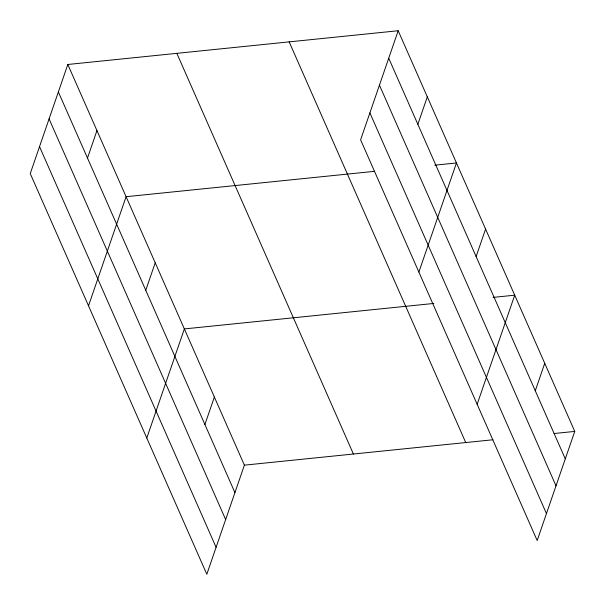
<?xml version="1.0" encoding="UTF-8"?>
<svg xmlns="http://www.w3.org/2000/svg" width="605" height="605" viewBox="0 0 605 605"><rect width="100%" height="100%" fill="white"/><g stroke="black" fill="none" stroke-linecap="round" stroke-linejoin="round"><path stroke-width="0.91" d="M67.821 64.478L30.25 173.582L206.819 574.258L244.39 465.154L67.821 64.478L398.181 30.742L574.75 431.418L537.18 540.522L360.61 139.846L398.181 30.742M87.491 158.064L96.951 130.589M88.519 305.805L126.082 196.701L374.684 171.313M145.76 290.287L155.22 262.812M146.788 438.028L184.351 328.923L433.891 303.438M204.913 424.506L214.367 397.039M417.858 124.328L427.311 96.853M418.879 272.068L456.45 162.964L434.836 165.173M476.12 256.55L485.581 229.076M477.148 404.291L514.719 295.187L493.098 297.395M535.274 390.769L544.734 363.302M244.39 465.154L492.984 439.767M554.074 433.528L574.75 431.418M388.72 58.216L565.289 458.885M379.448 85.154L556.018 485.823M369.889 112.908L546.459 513.577M289.16 41.874L465.729 442.55M176.834 53.346L353.403 454.015M58.36 91.952L234.929 492.621M49.081 118.89L225.65 519.559M39.529 146.644L216.091 547.321"/></g></svg>
